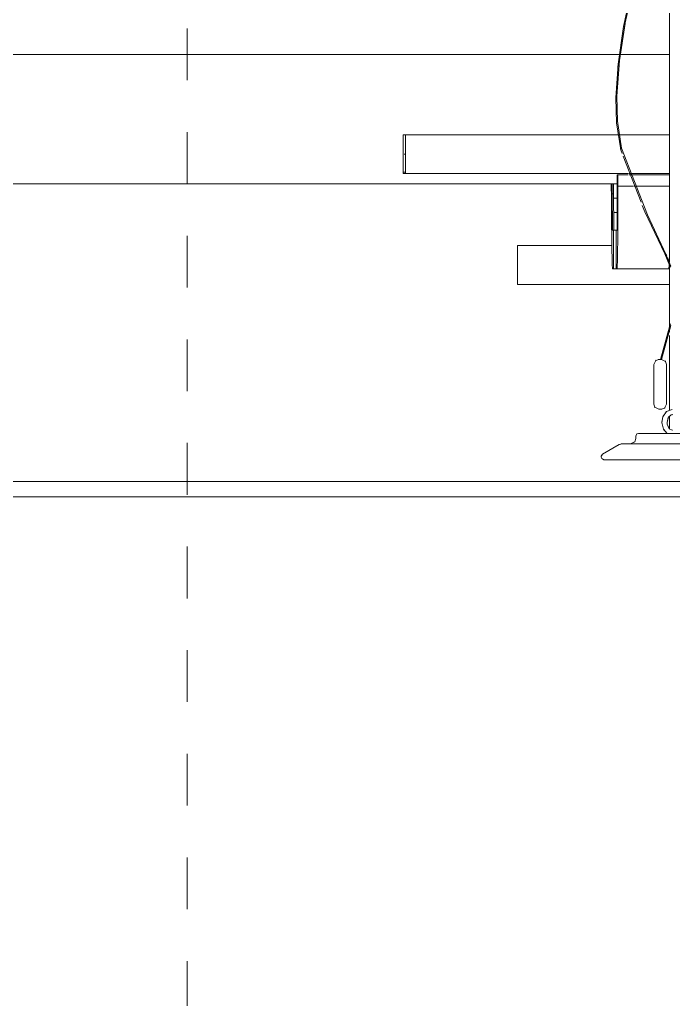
# Model space of a CAD drawing. Header units: metres. Extents: x 62 to 165, y -3 to 9.
# Drawn here: x 124.253 to 125.515, y 0.13 to 2.021 of the extents above; entities that cross this region are included whole.
import ezdxf

# ---------------------------------------------------------------- set-up
doc = ezdxf.new("R2010")
doc.units = ezdxf.units.M
doc.linetypes.add('Grid Line', pattern=[0.022225, 0.0127, -0.003175, 0.003175, -0.003175])
for name, color, linetype, lineweight in [('E-CABL-TRAY', 7, 'Continuous', 18), ('E-CABL-TRAY-CNTR', 7, 'Continuous', 18), ('P-PIPE', 7, 'Continuous', 18), ('P-SANR-FIXT', 7, 'Continuous', 18), ('S-GRID', 7, 'Continuous', 9)]:
    doc.layers.add(name, color=color, linetype=linetype, lineweight=lineweight)

# ---------------------------------------------------------------- blocks, each defined once
blk = doc.blocks.new('BPC_Curva 90_ Interior - Codo 90_ Interior-1154167-Corte 02')
at = {"layer": 'E-CABL-TRAY', "color": 96, "true_color": 0x008000}
for p, q in [((-77.3109, 1.6474), (-77.3097, 1.6849)), ((-77.3097, 1.6849), (-77.3072, 1.6849)), ((-77.309, 1.62), (-77.3097, 1.6849)), ((-77.3072, 1.6849), (-77.3065, 1.62)), ((-77.3109, 1.6474), (-77.3102, 1.5825)), ((-77.3068, 1.6487), (-77.3003, 1.6487)), ((-77.3075, 1.615), (-77.3089, 1.615)), ((-77.3075, 1.615), (-77.3075, 1.54)), ((-77.3089, 1.54), (-77.3075, 1.54))]:
    blk.add_line(p, q, dxfattribs=at)
for centre, major_axis in [((-77.3089, 1.625), (0, 0.01)), ((-77.3063, 1.625), (0, 0.01)), ((-77.3089, 1.625), (0, 0.085))]:
    blk.add_ellipse(centre, major_axis=major_axis, ratio=0.018424, start_param=2.094395, end_param=3.141593, dxfattribs=at)
blk = doc.blocks.new('BPC_Curva 90_ Interior - Codo 90_ Interior-1154168-Corte 02')
at = {"layer": 'E-CABL-TRAY', "color": 96, "true_color": 0x008000}
for p, q in [((-77.3003, 1.7), (-77.2989, 1.7)), ((-77.3003, 1.7), (-77.3003, 1.625)), ((-77.2989, 1.7), (-77.2701, 1.7)), ((-77.2989, 1.625), (-77.2989, 1.7)), ((-77.2685, 1.7), (-77.1989, 1.7)), ((-77.3019, 1.54), (-77.3019, 1.615)), ((-77.3005, 1.615), (-77.3019, 1.615)), ((-77.3019, 1.54), (-77.3005, 1.54)), ((-77.3005, 1.54), (-77.2005, 1.54))]:
    blk.add_line(p, q, dxfattribs=at)
for centre, major_axis, start_param, end_param in [((-77.3005, 1.625), (0, 0.085), 3.141593, 4.712389), ((-77.3005, 1.625), (0, 0.01), 3.141593, 4.712389), ((-77.2005, 1.625), (0, 0.085), 3.710897, 4.152753), ((-77.2005, 1.625), (0, 0.085), 3.141593, 3.621518)]:
    blk.add_ellipse(centre, major_axis=major_axis, ratio=0.018424, start_param=start_param, end_param=end_param, dxfattribs=at)
blk = doc.blocks.new('BPC_Curva 90_ Exterior - Codo 90_ Exterior-1154166-Corte 02')
at = {"layer": 'E-CABL-TRAY', "color": 96, "true_color": 0x008000}
for p, q in [((-77.3115, 1.704), (-77.3112, 1.675)), ((-77.3103, 1.704), (-77.3112, 1.675)), ((-77.3003, 1.6763), (-77.3071, 1.6763))]:
    blk.add_line(p, q, dxfattribs=at)
blk = doc.blocks.new('AB1_REVER_ELE_ZZ_ZZ_MO_T_A_rvt-2-Corte 02')
at = {"layer": 'E-CABL-TRAY', "color": 96, "true_color": 0x008000}
for p, q in [((-77.713, 1.7265), (-77.713, 1.799)), ((-77.713, 1.799), (-77.713, 1.799)), ((-77.713, 1.799), (-77.713, 1.724)), ((-77.709, 1.799), (-77.713, 1.799)), ((-77.709, 1.724), (-77.709, 1.799)), ((-77.709, 1.799), (-77.709, 1.799)), ((-77.709, 1.799), (-77.709, 1.7265)), ((-77.2984, 1.799), (-77.709, 1.799)), ((-77.199, 1.799), (-77.2968, 1.799)), ((-77.709, 1.7265), (-77.713, 1.7265)), ((-77.713, 1.724), (-77.709, 1.724)), ((-77.2797, 1.724), (-77.709, 1.724)), ((-77.3003, 1.7218), (-77.2989, 1.7218)), ((-77.3003, 1.7), (-77.3003, 1.7218)), ((-77.2989, 1.7218), (-77.279, 1.7218)), ((-77.2989, 1.7), (-77.2989, 1.7218)), ((-77.199, 1.724), (-77.2781, 1.724)), ((-77.2773, 1.7218), (-77.199, 1.7218)), ((-77.3112, 1.675), (-77.3103, 1.704)), ((-77.3099, 1.704), (-77.3097, 1.6849)), ((-77.3074, 1.704), (-77.3072, 1.6849)), ((-77.3097, 1.6849), (-77.3109, 1.6474)), ((-77.3072, 1.6849), (-77.3097, 1.6849)), ((-77.2989, 1.7), (-77.3003, 1.7)), ((-77.2701, 1.7), (-77.2989, 1.7)), ((-77.1989, 1.7), (-77.2685, 1.7)), ((-77.3112, 1.675), (-77.3109, 1.6474)), ((-77.3071, 1.6763), (-77.3003, 1.6763)), ((-77.3003, 1.6487), (-77.3068, 1.6487)), ((-77.3075, 1.54), (-77.3075, 1.615)), ((-77.3075, 1.615), (-77.3019, 1.615)), ((-77.3019, 1.615), (-77.3019, 1.54)), ((-77.4925, 1.51), (-77.4925, 1.585)), ((-77.3102, 1.585), (-77.4925, 1.585)), ((-77.3075, 1.54), (-77.3019, 1.54)), ((-77.199, 1.51), (-77.4925, 1.51))]:
    blk.add_line(p, q, dxfattribs=at)
at = {"layer": 'E-CABL-TRAY-CNTR'}
blk.add_line((-77.709, 1.7615), (-77.711, 1.7615), dxfattribs=at)
at = {"layer": 'E-CABL-TRAY', "color": 96, "lineweight": 18, "true_color": 0x008000}
for name in ['BPC_Curva 90_ Exterior - Codo 90_ Exterior-1154166-Corte 02', 'BPC_Curva 90_ Interior - Codo 90_ Interior-1154167-Corte 02', 'BPC_Curva 90_ Interior - Codo 90_ Interior-1154168-Corte 02']:
    blk.add_blockref(name, (0, 0), dxfattribs=at)
blk = doc.blocks.new('Estanque de agua - Diametro_3_00m-1183787-Corte 02')
at = {"layer": 'P-SANR-FIXT'}
for p, q in [((-78.7821, 1.13), (-78.7821, 1.1)), ((-78.7821, 1.13), (-78.7819, 1.13)), ((-78.7819, 1.1), (-78.7821, 1.1)), ((-78.6862, 1.1), (-78.6524, -0.0196)), ((-77.28, -0.1785), (-77.2606, -0.22)), ((-77.1006, -0.22), (-77.0813, -0.1785)), ((-77.2592, -0.22), (-77.2606, -0.22)), ((-77.1006, -0.22), (-77.1021, -0.22))]:
    blk.add_line(p, q, dxfattribs=at)
at = {"layer": 'P-SANR-FIXT', "flags": 128}
for points in [[(-78.6321, -0.06), (-78.6337, -0.0588), (-78.6353, -0.0575), (-78.6367, -0.0561), (-78.6382, -0.0547), (-78.6395, -0.0533), (-78.6409, -0.0517), (-78.6421, -0.0501), (-78.6433, -0.0485), (-78.6444, -0.0469), (-78.6455, -0.0451), (-78.6465, -0.0434), (-78.6474, -0.0416), (-78.6482, -0.0398), (-78.649, -0.0379), (-78.6497, -0.036), (-78.6503, -0.0341), (-78.6508, -0.0321), (-78.6513, -0.0302), (-78.6517, -0.0282), (-78.652, -0.0262), (-78.6522, -0.0242), (-78.6523, -0.0222), (-78.6524, -0.0202), (-78.6524, -0.0196)], [(-78.602, -0.07), (-78.6041, -0.07), (-78.6061, -0.0698), (-78.6081, -0.0696), (-78.6101, -0.0694), (-78.6121, -0.069), (-78.614, -0.0686), (-78.616, -0.068), (-78.6179, -0.0674), (-78.6198, -0.0668), (-78.6217, -0.066), (-78.6235, -0.0652), (-78.6253, -0.0643), (-78.6271, -0.0633), (-78.6288, -0.0623), (-78.6305, -0.0612), (-78.6321, -0.06)]]:
    blk.add_lwpolyline(points, dxfattribs=at)
blk = doc.blocks.new('Estanque de agua - Diametro_3_00m-V39-Corte 02')
at = {"layer": 'P-SANR-FIXT'}
for p, q in [((-78.7529, 1.13), (-76.1664, 1.13)), ((-76.1664, 1.1), (-78.7529, 1.1))]:
    blk.add_line(p, q, dxfattribs=at)
blk = doc.blocks.new('Medidor de nivel - Medidor de nivel-1404609-Corte 02')
at = {"layer": 'P-PIPE'}
for p, q in [((-77.1992, 3.0143), (-77.1992, 1.553)), ((-77.254, 1.6689), (-77.2885, 1.7577)), ((-77.1992, 1.549), (-77.1992, 1.4177)), ((-77.2166, 1.3654), (-77.1975, 1.4343)), ((-77.2146, 1.3652), (-77.1964, 1.4311)), ((-77.1992, 1.4114), (-77.1992, 1.2674)), ((-77.219, 1.3654), (-77.2197, 1.3654)), ((-77.2197, 1.3654), (-77.219, 1.3654)), ((-77.2153, 1.3654), (-77.2147, 1.3654)), ((-77.2297, 1.3554), (-77.2297, 1.2791)), ((-77.2047, 1.2791), (-77.2047, 1.3554)), ((-77.2197, 1.2691), (-77.219, 1.2691)), ((-77.2147, 1.2691), (-77.2153, 1.2691)), ((-77.1992, 1.256), (-77.1992, 1.2317)), ((-77.1942, 1.2588), (-77.1934, 1.2584)), ((-77.2642, 1.2174), (-77.2642, 1.2124)), ((-77.1934, 1.229), (-77.1942, 1.2288)), ((-77.2965, 1.2011), (-77.3283, 1.1827)), ((-77.2965, 1.2011), (-77.2915, 1.2024)), ((-77.3308, 1.1784), (-77.3308, 1.1767))]:
    blk.add_line(p, q, dxfattribs=at)
at = {"layer": 'P-PIPE', "flags": 128}
for points in [[(-77.1963, 1.5456), (-77.2061, 1.5686), (-77.2419, 1.6445), (-77.2919, 1.773), (-77.2996, 1.8253), (-77.3005, 1.8738), (-77.2957, 1.9421), (-77.2846, 2.0149), (-77.2659, 2.0982), (-77.2376, 2.2056), (-77.2251, 2.2749), (-77.2194, 2.3454), (-77.2194, 2.4164), (-77.226, 2.5396), (-77.2259, 2.732), (-77.2167, 2.8984), (-77.2205, 2.9802), (-77.2241, 3.0143)], [(-77.2906, 1.7631), (-77.2931, 1.7696), (-77.3013, 1.8218), (-77.3025, 1.8702), (-77.2983, 1.935), (-77.2878, 2.0078), (-77.2705, 2.0878), (-77.2425, 2.1936), (-77.2273, 2.273), (-77.2214, 2.343), (-77.2212, 2.4136), (-77.2277, 2.5366), (-77.2275, 2.5471)], [(-77.1974, 1.5433), (-77.2084, 1.5689), (-77.2469, 1.6504), (-77.2516, 1.6626)], [(-77.2297, 1.3554), (-77.2258, 1.3633), (-77.2197, 1.3654)], [(-77.2147, 1.3654), (-77.2158, 1.3654), (-77.2182, 1.3654), (-77.219, 1.3654)], [(-77.2185, 1.3654), (-77.2161, 1.3654), (-77.2153, 1.3654)], [(-77.2147, 1.3654), (-77.2068, 1.3615), (-77.2047, 1.3554)], [(-77.2197, 1.2691), (-77.2276, 1.273), (-77.2297, 1.2791)], [(-77.2153, 1.2691), (-77.2176, 1.2691), (-77.2195, 1.2691), (-77.2197, 1.2691)], [(-77.219, 1.2691), (-77.2167, 1.2691), (-77.2148, 1.2691), (-77.2147, 1.2691)], [(-77.2047, 1.2791), (-77.2085, 1.2712), (-77.2147, 1.2691)], [(-77.1942, 1.2688), (-77.2047, 1.265), (-77.2119, 1.2547), (-77.2138, 1.2438)], [(-77.2038, 1.2438), (-77.2013, 1.2537), (-77.196, 1.2585), (-77.1942, 1.2588)], [(-77.2138, 1.2438), (-77.2108, 1.2304), (-77.2038, 1.2224)], [(-77.1942, 1.2288), (-77.1996, 1.2315), (-77.2035, 1.2401), (-77.2038, 1.2438)], [(-77.2742, 1.2024), (-77.2663, 1.2063), (-77.2642, 1.2124)], [(-77.2642, 1.2174), (-77.2619, 1.2216), (-77.2592, 1.2224)], [(-77.2417, 1.2224), (-77.2542, 1.2224), (-77.2591, 1.2224), (-77.2592, 1.2224)], [(-77.2592, 1.2224), (-77.2551, 1.2224), (-77.2433, 1.2224), (-77.2417, 1.2224)], [(-77.1292, 1.2224), (-77.1333, 1.2224), (-77.145, 1.2224), (-77.163, 1.2224), (-77.1848, 1.2224), (-77.2079, 1.2224), (-77.2292, 1.2224), (-77.2417, 1.2224)], [(-77.2654, 1.2024), (-77.2814, 1.2024), (-77.2901, 1.2024), (-77.2915, 1.2024)], [(-77.2915, 1.2024), (-77.2874, 1.2024), (-77.2754, 1.2024), (-77.2741, 1.2024)], [(-77.0969, 1.2024), (-77.101, 1.2024), (-77.1129, 1.2024), (-77.1317, 1.2024), (-77.1558, 1.2024), (-77.1831, 1.2024), (-77.2114, 1.2024), (-77.2382, 1.2024), (-77.2613, 1.2024), (-77.2654, 1.2024)], [(-77.3308, 1.1784), (-77.3285, 1.1826), (-77.3283, 1.1827)], [(-77.3258, 1.1717), (-77.33, 1.174), (-77.3308, 1.1767)], [(-77.2905, 1.1717), (-77.3, 1.1717), (-77.3161, 1.1717), (-77.3246, 1.1717), (-77.3258, 1.1717)], [(-77.3258, 1.1717), (-77.3217, 1.1717), (-77.3096, 1.1717), (-77.2905, 1.1717)], [(-77.2905, 1.1717), (-77.2652, 1.1717), (-77.2355, 1.1717), (-77.2032, 1.1717), (-77.1703, 1.1717), (-77.139, 1.1717), (-77.1111, 1.1717), (-77.0883, 1.1717), (-77.0722, 1.1717), (-77.0637, 1.1717), (-77.0625, 1.1717)]]:
    blk.add_lwpolyline(points, dxfattribs=at)
at = {"layer": 'P-PIPE'}
for start_param, end_param in [(5.585375, 6.108974), (5.061776, 5.585375)]:
    blk.add_ellipse((-77.2157, 1.3651), major_axis=(-0.000902, 0.000321), ratio=0.298349, start_param=start_param, end_param=end_param, dxfattribs=at)
blk = doc.blocks.new('Medidor de nivel - Medidor de nivel-V54-Corte 02')
at = {"layer": 'P-PIPE'}
for p, q in [((-77.254, 1.6688), (-77.2885, 1.7577)), ((-77.2166, 1.3654), (-77.1992, 1.4282)), ((-77.2067, 1.3937), (-77.1992, 1.421)), ((-77.221, 1.3649), (-77.2197, 1.3654)), ((-77.219, 1.3654), (-77.2197, 1.3654)), ((-77.2197, 1.3654), (-77.219, 1.3654)), ((-77.2195, 1.2691), (-77.2197, 1.2691)), ((-77.2197, 1.2691), (-77.219, 1.2691)), ((-77.2147, 1.2691), (-77.2153, 1.2691)), ((-77.2139, 1.2694), (-77.2147, 1.2691)), ((-77.213, 1.2483), (-77.2138, 1.2438)), ((-77.2038, 1.2438), (-77.2015, 1.2531)), ((-77.201, 1.254), (-77.1992, 1.2557)), ((-77.2138, 1.2438), (-77.2131, 1.2405)), ((-77.1998, 1.232), (-77.2035, 1.2401)), ((-77.2619, 1.2216), (-77.2592, 1.2224)), ((-77.2071, 1.2262), (-77.2038, 1.2224)), ((-77.2965, 1.2011), (-77.3283, 1.1827)), ((-77.294, 1.2018), (-77.2933, 1.202)), ((-77.2926, 1.2021), (-77.2915, 1.2024)), ((-77.2741, 1.2024), (-77.2762, 1.2024)), ((-77.2742, 1.2024), (-77.2667, 1.2061)), ((-77.3308, 1.1784), (-77.33, 1.1799)), ((-77.3308, 1.1784), (-77.3308, 1.1767)), ((-77.33, 1.174), (-77.3308, 1.1767)), ((-77.3258, 1.1717), (-77.3266, 1.1721)), ((-77.3258, 1.1717), (-77.3237, 1.1717))]:
    blk.add_line(p, q, dxfattribs=at)
at = {"layer": 'P-PIPE', "flags": 128}
for points in [[(-77.2846, 2.0149), (-77.2659, 2.0982), (-77.2531, 2.1468)], [(-77.2046, 1.5651), (-77.2061, 1.5686), (-77.2419, 1.6445), (-77.2919, 1.773), (-77.2996, 1.8253), (-77.3005, 1.8738), (-77.2957, 1.9421), (-77.2847, 2.0138)], [(-77.2987, 1.9298), (-77.2983, 1.935), (-77.298, 1.9372)], [(-77.3023, 1.8638), (-77.3025, 1.8702), (-77.3019, 1.8786)], [(-77.3005, 1.8173), (-77.3013, 1.8218), (-77.3014, 1.8274)], [(-77.2924, 1.7677), (-77.2931, 1.7696), (-77.2935, 1.772)], [(-77.1992, 1.5474), (-77.2084, 1.5689), (-77.2469, 1.6504), (-77.2478, 1.6528)], [(-77.2262, 1.3624), (-77.2258, 1.3633), (-77.225, 1.3636)], [(-77.2083, 1.3623), (-77.2068, 1.3615), (-77.2066, 1.3609)], [(-77.2267, 1.2726), (-77.2276, 1.273), (-77.2278, 1.2737)], [(-77.2155, 1.2691), (-77.2148, 1.2691), (-77.2147, 1.2691)], [(-77.2078, 1.2726), (-77.2085, 1.2712), (-77.2092, 1.271)], [(-77.2098, 1.2576), (-77.2119, 1.2547), (-77.2126, 1.2506)], [(-77.2014, 1.2662), (-77.2047, 1.265), (-77.2072, 1.2613)], [(-77.2119, 1.2356), (-77.2108, 1.2304), (-77.2094, 1.2288)], [(-77.2838, 1.2024), (-77.2901, 1.2024), (-77.2915, 1.2024)], [(-77.2915, 1.2024), (-77.2874, 1.2024), (-77.2838, 1.2024)], [(-77.2762, 1.2024), (-77.2754, 1.2024), (-77.2741, 1.2024)], [(-77.3295, 1.1808), (-77.3285, 1.1826), (-77.3283, 1.1827)], [(-77.3237, 1.1717), (-77.3246, 1.1717), (-77.3258, 1.1717)]]:
    blk.add_lwpolyline(points, dxfattribs=at)
blk = doc.blocks.new('AB1_REVER_SAN_ZZ_ZZ_MO_T_A_rvt-2-Corte 02')
at = {"layer": 'P-PIPE', "color": 150, "true_color": 0x007dff}
for p, q in [((-77.2961, 1.954), (-79.1254, 1.954)), ((-77.199, 1.954), (-77.2943, 1.954)), ((-79.1254, 1.704), (-77.3003, 1.704))]:
    blk.add_line(p, q, dxfattribs=at)
at = {"layer": 'P-PIPE', "lineweight": 18}
for name in ['Medidor de nivel - Medidor de nivel-1404609-Corte 02', 'Medidor de nivel - Medidor de nivel-V54-Corte 02']:
    blk.add_blockref(name, (0, 0), dxfattribs=at)
at = {"layer": 'P-SANR-FIXT', "lineweight": 18}
for name in ['Estanque de agua - Diametro_3_00m-1183787-Corte 02', 'Estanque de agua - Diametro_3_00m-V39-Corte 02']:
    blk.add_blockref(name, (0, 0), dxfattribs=at)

msp = doc.modelspace()

# ---------------------------------------------------------------- linework, layer by layer
at = {"layer": 'S-GRID', "color": 253, "linetype": 'Grid Line', "true_color": 0xaaaaaa}
msp.add_line((124.5762, -2.6959), (124.5762, 8.9334), dxfattribs=at)

# ---------------------------------------------------------------- block references
at = {"lineweight": 5}
for name in ['AB1_REVER_SAN_ZZ_ZZ_MO_T_A_rvt-2-Corte 02', 'AB1_REVER_ELE_ZZ_ZZ_MO_T_A_rvt-2-Corte 02']:
    msp.add_blockref(name, (202.7064, 0), dxfattribs=at)

doc.saveas('drawing.dxf')
